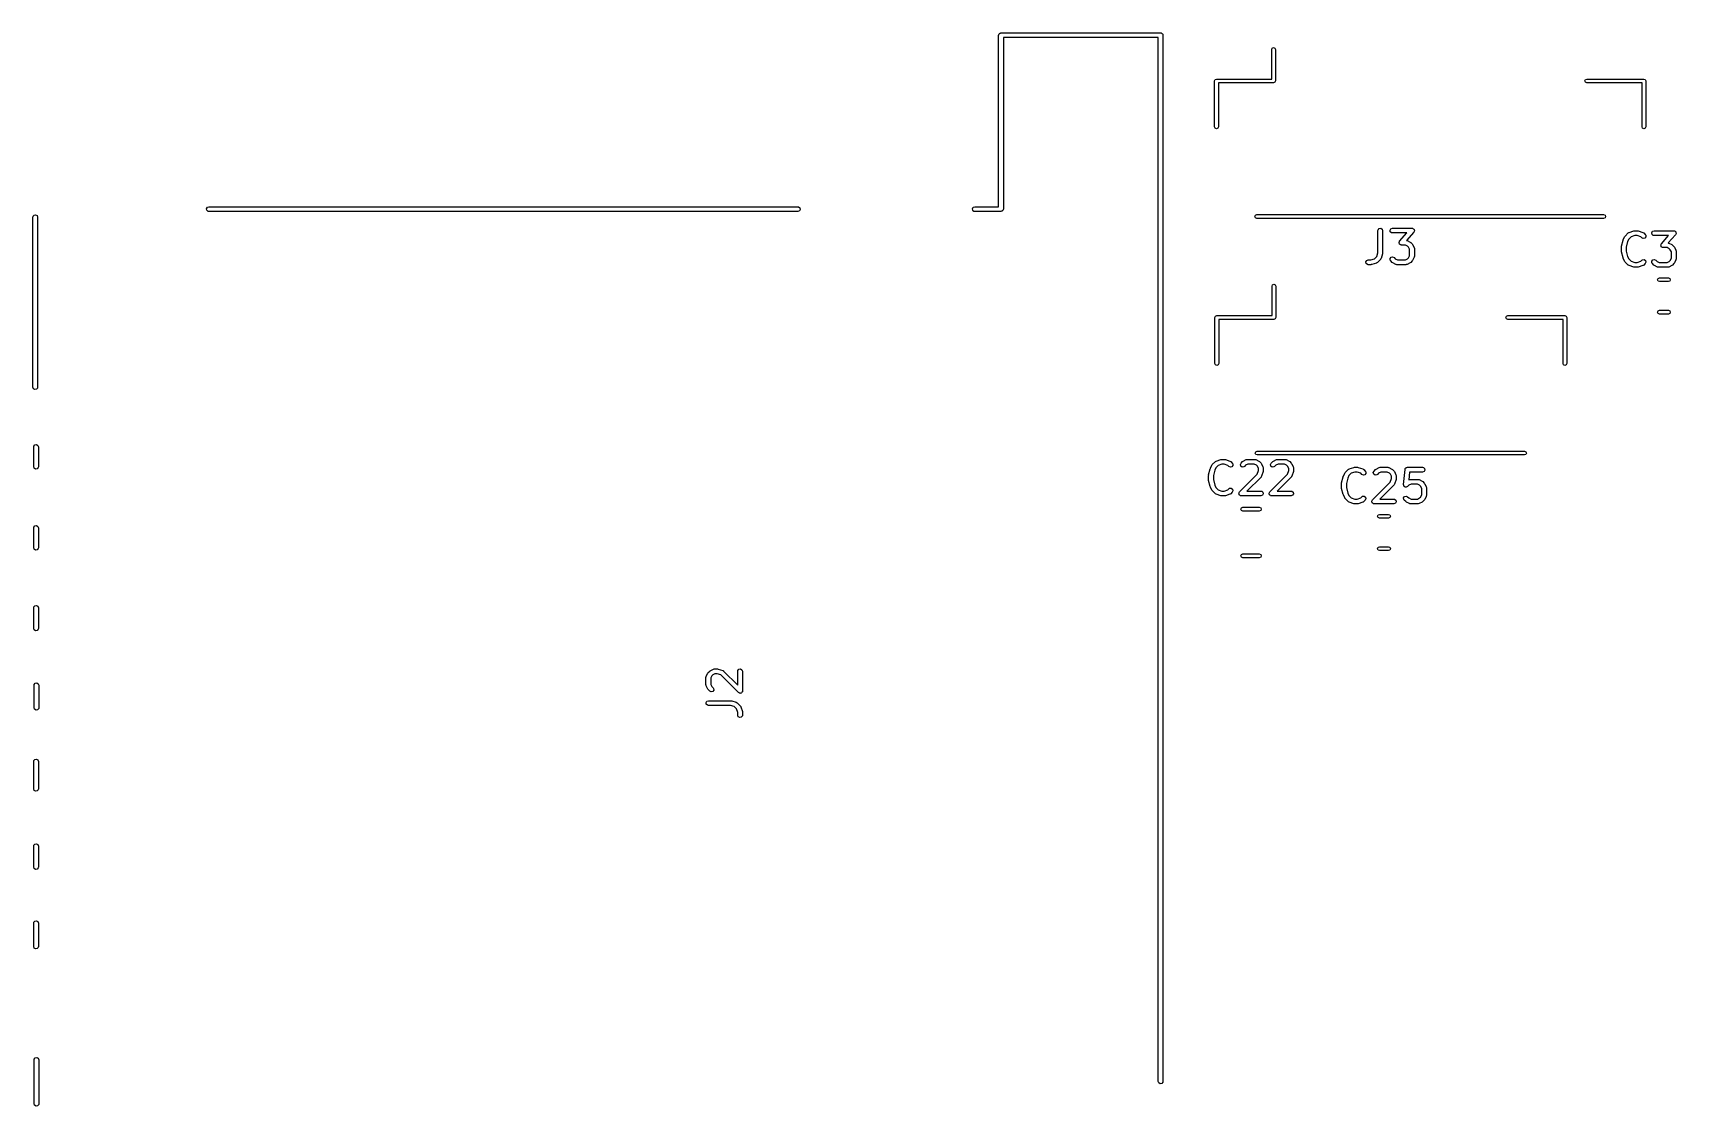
# Model space of a CAD drawing. Extents: x 0.04 to 5.31, y -2.52 to 1.87.
# Drawn here: x 1.189 to 3.227, y -1.511 to -0.18 of the extents above; entities that cross this region are included whole.
import ezdxf

# ---------------------------------------------------------------- set-up
doc = ezdxf.new("R2010")
doc.units = 0
doc.header["$MEASUREMENT"] = 0
doc.layers.add('BLACK', color=7, linetype='CONTINUOUS')

msp = doc.modelspace()

# ---------------------------------------------------------------- linework, layer by layer
at = {"layer": 'BLACK', "linetype": 'CONTINUOUS'}
for p, q in [((2.38688, -0.183453), (2.38695, -0.183069)), ((2.38688, -0.396051), (2.38688, -0.183453)), ((2.38693, -0.18294), (2.38699, -0.182826)), ((2.38695, -0.183069), (2.38693, -0.18294)), ((2.38699, -0.182826), (2.38706, -0.182443)), ((2.38706, -0.182443), (2.38755, -0.181855)), ((2.38755, -0.181855), (2.38794, -0.181191)), ((2.38794, -0.181191), (2.38819, -0.1811)), ((2.38819, -0.1811), (2.38836, -0.180896)), ((2.38836, -0.180896), (2.38911, -0.180762)), ((2.38911, -0.180762), (2.38983, -0.1805)), ((2.38983, -0.1805), (2.58783, -0.1805)), ((2.58783, -0.1805), (2.58822, -0.180568)), ((2.58822, -0.180568), (2.58835, -0.180545)), ((2.58835, -0.180545), (2.58846, -0.18061)), ((2.58846, -0.18061), (2.58884, -0.180678)), ((2.58884, -0.180678), (2.58943, -0.181171)), ((2.58943, -0.181171), (2.5901, -0.181555)), ((2.5901, -0.181555), (2.59019, -0.181805)), ((2.59019, -0.181805), (2.59039, -0.181976)), ((2.59039, -0.181976), (2.59053, -0.182732)), ((2.59053, -0.182732), (2.59079, -0.183453)), ((2.59079, -0.183453), (2.59079, -1.4807)), ((2.58488, -0.186406), (2.39279, -0.186406)), ((2.39279, -0.186406), (2.39279, -0.399004)), ((2.58488, -1.4807), (2.58488, -0.186406)), ((2.72563, -0.201102), (2.72632, -0.199432)), ((2.72563, -0.237717), (2.72563, -0.201102)), ((2.72632, -0.199432), (2.72799, -0.19874)), ((2.72799, -0.19874), (2.72966, -0.199432)), ((2.72966, -0.199432), (2.73035, -0.201102)), ((2.73035, -0.201102), (2.73035, -0.240079)), ((2.65476, -0.240079), (2.65546, -0.238408)), ((2.65476, -0.297165), (2.65476, -0.240079)), ((2.65546, -0.238408), (2.65713, -0.237717)), ((2.65713, -0.237717), (2.72563, -0.237717)), ((2.72799, -0.242441), (2.65949, -0.242441)), ((2.65949, -0.242441), (2.65949, -0.297165)), ((2.72966, -0.241749), (2.72799, -0.242441)), ((2.73035, -0.240079), (2.72966, -0.241749)), ((3.11421, -0.240079), (3.1149, -0.238408)), ((3.1149, -0.241749), (3.11421, -0.240079)), ((3.1149, -0.238408), (3.11657, -0.237717)), ((3.11657, -0.242441), (3.1149, -0.241749)), ((3.11657, -0.237717), (3.18744, -0.237717)), ((3.18508, -0.242441), (3.11657, -0.242441)), ((3.18508, -0.297165), (3.18508, -0.242441)), ((3.18744, -0.237717), (3.18911, -0.238408)), ((3.18911, -0.238408), (3.1898, -0.240079)), ((3.1898, -0.240079), (3.1898, -0.297165)), ((2.65546, -0.298836), (2.65476, -0.297165)), ((2.65713, -0.299528), (2.65546, -0.298836)), ((2.6588, -0.298836), (2.65713, -0.299528)), ((2.65949, -0.297165), (2.6588, -0.298836)), ((3.18577, -0.298836), (3.18508, -0.297165)), ((3.18744, -0.299528), (3.18577, -0.298836)), ((3.18911, -0.298836), (3.18744, -0.299528)), ((3.1898, -0.297165), (3.18911, -0.298836)), ((1.18906, -0.407876), (1.19036, -0.406329)), ((1.19036, -0.406329), (1.19235, -0.405978)), ((1.19235, -0.405978), (1.1941, -0.406988)), ((1.1941, -0.406988), (1.19479, -0.408886)), ((1.40443, -0.398491), (1.40544, -0.396742)), ((1.40478, -0.40048), (1.40443, -0.398491)), ((1.40632, -0.401779), (1.40478, -0.40048)), ((1.40544, -0.396742), (1.40733, -0.396051)), ((1.40733, -0.401957), (1.40632, -0.401779)), ((1.40733, -0.396051), (2.13783, -0.396051)), ((2.13783, -0.401957), (1.40733, -0.401957)), ((2.13783, -0.396051), (2.13884, -0.396229)), ((2.13973, -0.401266), (2.13783, -0.401957)), ((2.13884, -0.396229), (2.14039, -0.397528)), ((2.14074, -0.399517), (2.13973, -0.401266)), ((2.14039, -0.397528), (2.14074, -0.399517)), ((2.35443, -0.398491), (2.35544, -0.396742)), ((2.35478, -0.40048), (2.35443, -0.398491)), ((2.35632, -0.401779), (2.35478, -0.40048)), ((2.35544, -0.396742), (2.35733, -0.396051)), ((2.35733, -0.401957), (2.35632, -0.401779)), ((2.35733, -0.396051), (2.38688, -0.396051)), ((2.38983, -0.401957), (2.35733, -0.401957)), ((2.39056, -0.401694), (2.38983, -0.401957)), ((2.39131, -0.401561), (2.39056, -0.401694)), ((2.39148, -0.401357), (2.39131, -0.401561)), ((2.39173, -0.401266), (2.39148, -0.401357)), ((2.39212, -0.400602), (2.39173, -0.401266)), ((2.39261, -0.400014), (2.39212, -0.400602)), ((2.39268, -0.39963), (2.39261, -0.400014)), ((2.39274, -0.399517), (2.39268, -0.39963)), ((2.39279, -0.399004), (2.39272, -0.399387)), ((2.39272, -0.399387), (2.39274, -0.399517)), ((2.70476, -0.408189), (2.70546, -0.406519)), ((2.70546, -0.406519), (2.70713, -0.405827)), ((2.70713, -0.405827), (3.13744, -0.405827)), ((3.13744, -0.405827), (3.13911, -0.406519)), ((3.13911, -0.406519), (3.1398, -0.408189)), ((1.18888, -0.408886), (1.18906, -0.407876)), ((1.18888, -0.619886), (1.18888, -0.408886)), ((1.19479, -0.408886), (1.19479, -0.619886)), ((2.70546, -0.409859), (2.70476, -0.408189)), ((2.70713, -0.410551), (2.70546, -0.409859)), ((3.13744, -0.410551), (2.70713, -0.410551)), ((2.85739, -0.425606), (2.85757, -0.424596)), ((2.85739, -0.453248), (2.85739, -0.425606)), ((2.85757, -0.424596), (2.85886, -0.423048)), ((2.85886, -0.423048), (2.86085, -0.422698)), ((2.86085, -0.422698), (2.8626, -0.423708)), ((2.8626, -0.423708), (2.86329, -0.425606)), ((2.86329, -0.425606), (2.86329, -0.453727)), ((2.87243, -0.425093), (2.87344, -0.423344)), ((2.87278, -0.427082), (2.87243, -0.425093)), ((2.87433, -0.42838), (2.87278, -0.427082)), ((2.87344, -0.423344), (2.87534, -0.422653)), ((2.87534, -0.422653), (2.89971, -0.422653)), ((2.90193, -0.42755), (2.89298, -0.437786)), ((2.89971, -0.422653), (2.90015, -0.42273)), ((2.90015, -0.42273), (2.90028, -0.422709)), ((2.90028, -0.422709), (2.90039, -0.422772)), ((2.90039, -0.422772), (2.90072, -0.422831)), ((2.90072, -0.422831), (2.90133, -0.423342)), ((2.90133, -0.423342), (2.90201, -0.423755)), ((2.90222, -0.426808), (2.90193, -0.42755)), ((2.90201, -0.423755), (2.90209, -0.423978)), ((2.90209, -0.423978), (2.90227, -0.424129)), ((2.90262, -0.426118), (2.90222, -0.426808)), ((2.90227, -0.424129), (2.90241, -0.424913)), ((2.90241, -0.424913), (2.90266, -0.425667)), ((2.90266, -0.425667), (2.90258, -0.425886)), ((2.90258, -0.425886), (2.90262, -0.426118)), ((3.13911, -0.409859), (3.13744, -0.410551)), ((3.1398, -0.408189), (3.13911, -0.409859)), ((3.16793, -0.428621), (3.16877, -0.428033)), ((3.16877, -0.428033), (3.16895, -0.428017)), ((3.16895, -0.428017), (3.16909, -0.427907)), ((3.16909, -0.427907), (3.17471, -0.426033)), ((3.17471, -0.426033), (3.17559, -0.425903)), ((3.17559, -0.425903), (3.17565, -0.425881)), ((3.17565, -0.425881), (3.1794, -0.425881)), ((3.1794, -0.425881), (3.18027, -0.426034)), ((3.18027, -0.426034), (3.18033, -0.426033)), ((3.18033, -0.426033), (3.18595, -0.427907)), ((3.18595, -0.427907), (3.18686, -0.428396)), ((3.19711, -0.428321), (3.19812, -0.426572)), ((3.19812, -0.426572), (3.20002, -0.425881)), ((3.20002, -0.425881), (3.22439, -0.425881)), ((3.22439, -0.425881), (3.22483, -0.425958)), ((3.22483, -0.425958), (3.22496, -0.425937)), ((3.22496, -0.425937), (3.22507, -0.426001)), ((3.22507, -0.426001), (3.2254, -0.426059)), ((3.2254, -0.426059), (3.22601, -0.426571)), ((3.22601, -0.426571), (3.22669, -0.426983)), ((3.22669, -0.426983), (3.22677, -0.427206)), ((3.22677, -0.427206), (3.22695, -0.427357)), ((3.22695, -0.427357), (3.22709, -0.428141)), ((2.87534, -0.428558), (2.87433, -0.42838)), ((2.8932, -0.428558), (2.87534, -0.428558)), ((2.88364, -0.440543), (2.88372, -0.440323)), ((2.88389, -0.441296), (2.88364, -0.440543)), ((2.88368, -0.440091), (2.88408, -0.439401)), ((2.88372, -0.440323), (2.88368, -0.440091)), ((2.88403, -0.44208), (2.88389, -0.441296)), ((2.88421, -0.442231), (2.88403, -0.44208)), ((2.88408, -0.439401), (2.88437, -0.438659)), ((2.88429, -0.442454), (2.88421, -0.442231)), ((2.88497, -0.442867), (2.88429, -0.442454)), ((2.88437, -0.438659), (2.8932, -0.428558)), ((2.88558, -0.443378), (2.88497, -0.442867)), ((2.88591, -0.443437), (2.88558, -0.443378)), ((2.88602, -0.4435), (2.88591, -0.443437)), ((2.88615, -0.443479), (2.88602, -0.4435)), ((2.88659, -0.443556), (2.88615, -0.443479)), ((2.89152, -0.443556), (2.88659, -0.443556)), ((2.89421, -0.444905), (2.89152, -0.443556)), ((2.89298, -0.437786), (2.89322, -0.437829)), ((2.89322, -0.437829), (2.89336, -0.437942)), ((2.89336, -0.437942), (2.89353, -0.437963)), ((2.89353, -0.437963), (2.89728, -0.439837)), ((2.89541, -0.446102), (2.89421, -0.444905)), ((2.89676, -0.4488), (2.89541, -0.446102)), ((2.89728, -0.439837), (2.89799, -0.440363)), ((2.89799, -0.440363), (2.89805, -0.440391)), ((2.89805, -0.440391), (2.89992, -0.442265)), ((2.89992, -0.442265), (2.90043, -0.442988)), ((2.90043, -0.442988), (2.90048, -0.443033)), ((2.90048, -0.443033), (2.90235, -0.446782)), ((2.90235, -0.446782), (2.90264, -0.447765)), ((2.90264, -0.447765), (2.9026, -0.447937)), ((2.9026, -0.447937), (2.90266, -0.448103)), ((2.90266, -0.448103), (2.90266, -0.457477)), ((3.15957, -0.445707), (3.15967, -0.445126)), ((3.15957, -0.451331), (3.15957, -0.445707)), ((3.15966, -0.444991), (3.16153, -0.437492)), ((3.15967, -0.445126), (3.15966, -0.444991)), ((3.16153, -0.437492), (3.16174, -0.437026)), ((3.16174, -0.437026), (3.16176, -0.436887)), ((3.16176, -0.436887), (3.16363, -0.433138)), ((3.16363, -0.433138), (3.16416, -0.432429)), ((3.16416, -0.432429), (3.16419, -0.43237)), ((3.16419, -0.43237), (3.16793, -0.428621)), ((3.16718, -0.439238), (3.16548, -0.44607)), ((3.16548, -0.44607), (3.16548, -0.450968)), ((3.1687, -0.436207), (3.16718, -0.439238)), ((3.17162, -0.433289), (3.1687, -0.436207)), ((3.17613, -0.431787), (3.17162, -0.433289)), ((3.17892, -0.431787), (3.17613, -0.431787)), ((3.18343, -0.433289), (3.17892, -0.431787)), ((3.18481, -0.434671), (3.18343, -0.433289)), ((3.18664, -0.435525), (3.18481, -0.434671)), ((3.18859, -0.435002), (3.18664, -0.435525)), ((3.18686, -0.428396), (3.18695, -0.428546)), ((3.18695, -0.428546), (3.18711, -0.428621)), ((3.18711, -0.428621), (3.18898, -0.430496)), ((3.18975, -0.433348), (3.18859, -0.435002)), ((3.18898, -0.430496), (3.18957, -0.431336)), ((3.18957, -0.431336), (3.18975, -0.433348)), ((3.19746, -0.43031), (3.19711, -0.428321)), ((3.19901, -0.431609), (3.19746, -0.43031)), ((3.20002, -0.431787), (3.19901, -0.431609)), ((3.21788, -0.431787), (3.20002, -0.431787)), ((3.20832, -0.443771), (3.2084, -0.443551)), ((3.20857, -0.444524), (3.20832, -0.443771)), ((3.20836, -0.443319), (3.20876, -0.44263)), ((3.2084, -0.443551), (3.20836, -0.443319)), ((3.20871, -0.445308), (3.20857, -0.444524)), ((3.20889, -0.44546), (3.20871, -0.445308)), ((3.20876, -0.44263), (3.20905, -0.441888)), ((3.20897, -0.445683), (3.20889, -0.44546)), ((3.20965, -0.446095), (3.20897, -0.445683)), ((3.20905, -0.441888), (3.21788, -0.431787)), ((3.21026, -0.446607), (3.20965, -0.446095)), ((3.21059, -0.446665), (3.21026, -0.446607)), ((3.21069, -0.446729), (3.21059, -0.446665)), ((3.21083, -0.446708), (3.21069, -0.446729)), ((3.21127, -0.446785), (3.21083, -0.446708)), ((3.21619, -0.446785), (3.21127, -0.446785)), ((3.21889, -0.448134), (3.21619, -0.446785)), ((3.22661, -0.430778), (3.21766, -0.441014)), ((3.21766, -0.441014), (3.2179, -0.441057)), ((3.2179, -0.441057), (3.21804, -0.441171)), ((3.21804, -0.441171), (3.21821, -0.441191)), ((3.21821, -0.441191), (3.22196, -0.443066)), ((3.22009, -0.449331), (3.21889, -0.448134)), ((3.22196, -0.443066), (3.22267, -0.443592)), ((3.22267, -0.443592), (3.22273, -0.443619)), ((3.22273, -0.443619), (3.2246, -0.445494)), ((3.2246, -0.445494), (3.22511, -0.446217)), ((3.22511, -0.446217), (3.22516, -0.446261)), ((3.22516, -0.446261), (3.22703, -0.450011)), ((3.2269, -0.430036), (3.22661, -0.430778)), ((3.2273, -0.429347), (3.2269, -0.430036)), ((3.22709, -0.428141), (3.22734, -0.428895)), ((3.22734, -0.428895), (3.22726, -0.429115)), ((3.22726, -0.429115), (3.2273, -0.429347)), ((2.84244, -0.464463), (2.84345, -0.462714)), ((2.84279, -0.466452), (2.84244, -0.464463)), ((2.84433, -0.46775), (2.84279, -0.466452)), ((2.84345, -0.462714), (2.84534, -0.462023)), ((2.84534, -0.467928), (2.84433, -0.46775)), ((2.84534, -0.462023), (2.84861, -0.462023)), ((2.84909, -0.467928), (2.84534, -0.467928)), ((2.84861, -0.462023), (2.85312, -0.46052)), ((2.84915, -0.467906), (2.84909, -0.467928)), ((2.85003, -0.467777), (2.84915, -0.467906)), ((2.85565, -0.465902), (2.85003, -0.467777)), ((2.85312, -0.46052), (2.85589, -0.457756)), ((2.85579, -0.465792), (2.85565, -0.465902)), ((2.85596, -0.465777), (2.85579, -0.465792)), ((2.85589, -0.457756), (2.85739, -0.453248)), ((2.8568, -0.465189), (2.85596, -0.465777)), ((2.86055, -0.461439), (2.8568, -0.465189)), ((2.86063, -0.461279), (2.86055, -0.461439)), ((2.86078, -0.461187), (2.86063, -0.461279)), ((2.86127, -0.460285), (2.86078, -0.461187)), ((2.86314, -0.454661), (2.86127, -0.460285)), ((2.86329, -0.453727), (2.86314, -0.454596)), ((2.86314, -0.454596), (2.86314, -0.454661)), ((2.87249, -0.460462), (2.87365, -0.458807)), ((2.87266, -0.462474), (2.87249, -0.460462)), ((2.87325, -0.463314), (2.87266, -0.462474)), ((2.87513, -0.465189), (2.87325, -0.463314)), ((2.87365, -0.458807), (2.8756, -0.458285)), ((2.87518, -0.465216), (2.87513, -0.465189)), ((2.87589, -0.465742), (2.87518, -0.465216)), ((2.8756, -0.458285), (2.87743, -0.459138)), ((2.87964, -0.467617), (2.87589, -0.465742)), ((2.87743, -0.459138), (2.87896, -0.460674)), ((2.87896, -0.460674), (2.88166, -0.462023)), ((2.87982, -0.467637), (2.87964, -0.467617)), ((2.87995, -0.46775), (2.87982, -0.467637)), ((2.88096, -0.467928), (2.87995, -0.46775)), ((2.89221, -0.467928), (2.88096, -0.467928)), ((2.88166, -0.462023), (2.89152, -0.462023)), ((2.89152, -0.462023), (2.89421, -0.460674)), ((2.89238, -0.467868), (2.89221, -0.467928)), ((2.89255, -0.467909), (2.89238, -0.467868)), ((2.89353, -0.467617), (2.89255, -0.467909)), ((2.89728, -0.465742), (2.89353, -0.467617)), ((2.89421, -0.460674), (2.89541, -0.459477)), ((2.89541, -0.459477), (2.89676, -0.456779)), ((2.89676, -0.456779), (2.89676, -0.4488)), ((2.89733, -0.465695), (2.89728, -0.465742)), ((2.89805, -0.465189), (2.89733, -0.465695)), ((2.89992, -0.463314), (2.89805, -0.465189)), ((2.89995, -0.463256), (2.89992, -0.463314)), ((2.90048, -0.462547), (2.89995, -0.463256)), ((2.90235, -0.458797), (2.90048, -0.462547)), ((2.90237, -0.458622), (2.90235, -0.458797)), ((2.90249, -0.458486), (2.90237, -0.458622)), ((2.90266, -0.457477), (2.90249, -0.458486)), ((3.15962, -0.451459), (3.15957, -0.451331)), ((3.15966, -0.452047), (3.15962, -0.451459)), ((3.16153, -0.459546), (3.15966, -0.452047)), ((3.16161, -0.459662), (3.16153, -0.459546)), ((3.16176, -0.460151), (3.16161, -0.459662)), ((3.16363, -0.4639), (3.16176, -0.460151)), ((3.16368, -0.463944), (3.16363, -0.4639)), ((3.16419, -0.464668), (3.16368, -0.463944)), ((3.16793, -0.468417), (3.16419, -0.464668)), ((3.16548, -0.450968), (3.16718, -0.4578)), ((3.16718, -0.4578), (3.1687, -0.460831)), ((3.16809, -0.468492), (3.16793, -0.468417)), ((3.16819, -0.468642), (3.16809, -0.468492)), ((3.16909, -0.46913), (3.16819, -0.468642)), ((3.1687, -0.460831), (3.17162, -0.463748)), ((3.17162, -0.463748), (3.17613, -0.465251)), ((3.17613, -0.465251), (3.17892, -0.465251)), ((3.17892, -0.465251), (3.18343, -0.463748)), ((3.18343, -0.463748), (3.18481, -0.462366)), ((3.18481, -0.462366), (3.18565, -0.461778)), ((3.18565, -0.461778), (3.18766, -0.461602)), ((3.18711, -0.468417), (3.18627, -0.469005)), ((3.18898, -0.466542), (3.18711, -0.468417)), ((3.18766, -0.461602), (3.18931, -0.462761)), ((3.18984, -0.464712), (3.18898, -0.466542)), ((3.18931, -0.462761), (3.18984, -0.464712)), ((3.19717, -0.46369), (3.19833, -0.462036)), ((3.19734, -0.465702), (3.19717, -0.46369)), ((3.19793, -0.466542), (3.19734, -0.465702)), ((3.19981, -0.468417), (3.19793, -0.466542)), ((3.19833, -0.462036), (3.20028, -0.461513)), ((3.19986, -0.468444), (3.19981, -0.468417)), ((3.20057, -0.46897), (3.19986, -0.468444)), ((3.20028, -0.461513), (3.20211, -0.462366)), ((3.20211, -0.462366), (3.20364, -0.463902)), ((3.20364, -0.463902), (3.20634, -0.465251)), ((3.20634, -0.465251), (3.21619, -0.465251)), ((3.21619, -0.465251), (3.21889, -0.463902)), ((3.21889, -0.463902), (3.22009, -0.462705)), ((3.22144, -0.452028), (3.22009, -0.449331)), ((3.22009, -0.462705), (3.22144, -0.460008)), ((3.22144, -0.460008), (3.22144, -0.452028)), ((3.22273, -0.468417), (3.22201, -0.468923)), ((3.2246, -0.466542), (3.22273, -0.468417)), ((3.22463, -0.466484), (3.2246, -0.466542)), ((3.22516, -0.465775), (3.22463, -0.466484)), ((3.22703, -0.462025), (3.22516, -0.465775)), ((3.22703, -0.450011), (3.22732, -0.450993)), ((3.22705, -0.46185), (3.22703, -0.462025)), ((3.22717, -0.461715), (3.22705, -0.46185)), ((3.22734, -0.460705), (3.22717, -0.461715)), ((3.22732, -0.450993), (3.22728, -0.451165)), ((3.22728, -0.451165), (3.22734, -0.451331)), ((3.22734, -0.451331), (3.22734, -0.460705)), ((3.17471, -0.471005), (3.16909, -0.46913)), ((3.17478, -0.471003), (3.17471, -0.471005)), ((3.17565, -0.471157), (3.17478, -0.471003)), ((3.1794, -0.471157), (3.17565, -0.471157)), ((3.17946, -0.471135), (3.1794, -0.471157)), ((3.18033, -0.471005), (3.17946, -0.471135)), ((3.18595, -0.46913), (3.18033, -0.471005)), ((3.18609, -0.469021), (3.18595, -0.46913)), ((3.18627, -0.469005), (3.18609, -0.469021)), ((3.20432, -0.470845), (3.20057, -0.46897)), ((3.20431, -0.486614), (3.205, -0.484944)), ((3.205, -0.488284), (3.20431, -0.486614)), ((3.2045, -0.470865), (3.20432, -0.470845)), ((3.20463, -0.470979), (3.2045, -0.470865)), ((3.20564, -0.471157), (3.20463, -0.470979)), ((3.205, -0.484944), (3.20667, -0.484252)), ((3.20667, -0.488976), (3.205, -0.488284)), ((3.21689, -0.471157), (3.20564, -0.471157)), ((3.20667, -0.484252), (3.21774, -0.484252)), ((3.21774, -0.488976), (3.20667, -0.488976)), ((3.21706, -0.471096), (3.21689, -0.471157)), ((3.21723, -0.471137), (3.21706, -0.471096)), ((3.21821, -0.470845), (3.21723, -0.471137)), ((3.21774, -0.484252), (3.21941, -0.484944)), ((3.21941, -0.488284), (3.21774, -0.488976)), ((3.22196, -0.46897), (3.21821, -0.470845)), ((3.21941, -0.484944), (3.2201, -0.486614)), ((3.2201, -0.486614), (3.21941, -0.488284)), ((3.22201, -0.468923), (3.22196, -0.46897)), ((2.72602, -0.494409), (2.72672, -0.492739)), ((2.72602, -0.531024), (2.72602, -0.494409)), ((2.72672, -0.492739), (2.72839, -0.492047)), ((2.72839, -0.492047), (2.73006, -0.492739)), ((2.73006, -0.492739), (2.73075, -0.494409)), ((2.73075, -0.494409), (2.73075, -0.533386)), ((3.20431, -0.526772), (3.205, -0.525101)), ((3.205, -0.528442), (3.20431, -0.526772)), ((3.205, -0.525101), (3.20667, -0.524409)), ((3.20667, -0.529134), (3.205, -0.528442)), ((3.20667, -0.524409), (3.21774, -0.524409)), ((3.21774, -0.529134), (3.20667, -0.529134)), ((3.21774, -0.524409), (3.21941, -0.525101)), ((3.21941, -0.528442), (3.21774, -0.529134)), ((3.21941, -0.525101), (3.2201, -0.526772)), ((3.2201, -0.526772), (3.21941, -0.528442)), ((2.65516, -0.533386), (2.65585, -0.531716)), ((2.65516, -0.590472), (2.65516, -0.533386)), ((2.65585, -0.531716), (2.65752, -0.531024)), ((2.65752, -0.531024), (2.72602, -0.531024)), ((2.72839, -0.535748), (2.65988, -0.535748)), ((2.65988, -0.535748), (2.65988, -0.590472)), ((2.73006, -0.535056), (2.72839, -0.535748)), ((2.73075, -0.533386), (2.73006, -0.535056)), ((3.01618, -0.533386), (3.01687, -0.531716)), ((3.01687, -0.535056), (3.01618, -0.533386)), ((3.01687, -0.531716), (3.01854, -0.531024)), ((3.01854, -0.535748), (3.01687, -0.535056)), ((3.01854, -0.531024), (3.08941, -0.531024)), ((3.08705, -0.535748), (3.01854, -0.535748)), ((3.08705, -0.590472), (3.08705, -0.535748)), ((3.08941, -0.531024), (3.09108, -0.531716)), ((3.09108, -0.531716), (3.09177, -0.533386)), ((3.09177, -0.533386), (3.09177, -0.590472)), ((2.65585, -0.592143), (2.65516, -0.590472)), ((2.65988, -0.590472), (2.65919, -0.592143)), ((3.08774, -0.592143), (3.08705, -0.590472)), ((3.09177, -0.590472), (3.09108, -0.592143)), ((2.65752, -0.592835), (2.65585, -0.592143)), ((2.65919, -0.592143), (2.65752, -0.592835)), ((3.08941, -0.592835), (3.08774, -0.592143)), ((3.09108, -0.592143), (3.08941, -0.592835)), ((1.18957, -0.621784), (1.18888, -0.619886)), ((1.19132, -0.622794), (1.18957, -0.621784)), ((1.19331, -0.622443), (1.19132, -0.622794)), ((1.19461, -0.620896), (1.19331, -0.622443)), ((1.19479, -0.619886), (1.19461, -0.620896)), ((1.18988, -0.693886), (1.19006, -0.692876)), ((1.19006, -0.692876), (1.19136, -0.691329)), ((1.19136, -0.691329), (1.19335, -0.690978)), ((1.19335, -0.690978), (1.1951, -0.691988)), ((1.1951, -0.691988), (1.19579, -0.693886)), ((1.18988, -0.718386), (1.18988, -0.693886)), ((1.19579, -0.693886), (1.19579, -0.718386)), ((2.65198, -0.715835), (2.65573, -0.712085)), ((2.65573, -0.712085), (2.65657, -0.711497)), ((2.65657, -0.711497), (2.65675, -0.711482)), ((2.65675, -0.711482), (2.65688, -0.711372)), ((2.65688, -0.711372), (2.66251, -0.709497)), ((2.66251, -0.709497), (2.66338, -0.709368)), ((2.66338, -0.709368), (2.66344, -0.709346)), ((2.66344, -0.709346), (2.66719, -0.709346)), ((2.66719, -0.709346), (2.66806, -0.709499)), ((2.66806, -0.709499), (2.66813, -0.709497)), ((2.66813, -0.709497), (2.67375, -0.711372)), ((2.67375, -0.711372), (2.67465, -0.71186)), ((2.67465, -0.71186), (2.67474, -0.712011)), ((2.67474, -0.712011), (2.6749, -0.712085)), ((2.6749, -0.712085), (2.67678, -0.71396)), ((2.6876, -0.71396), (2.68948, -0.712085)), ((2.68948, -0.712085), (2.6902, -0.711579)), ((2.6902, -0.711579), (2.69024, -0.711532)), ((2.69024, -0.711532), (2.69399, -0.709657)), ((2.69399, -0.709657), (2.69498, -0.709365)), ((2.69498, -0.709365), (2.69515, -0.709406)), ((2.69515, -0.709406), (2.69531, -0.709346)), ((2.69531, -0.709346), (2.70469, -0.709346)), ((2.70469, -0.709346), (2.7057, -0.709524)), ((2.70516, -0.701496), (2.70585, -0.699826)), ((2.70585, -0.703166), (2.70516, -0.701496)), ((2.7057, -0.709524), (2.70583, -0.709637)), ((2.70583, -0.709637), (2.70601, -0.709657)), ((2.70585, -0.699826), (2.70752, -0.699134)), ((2.70752, -0.703858), (2.70585, -0.703166)), ((2.70601, -0.709657), (2.70976, -0.711532)), ((2.70752, -0.699134), (3.03941, -0.699134)), ((3.03941, -0.703858), (2.70752, -0.703858)), ((2.70976, -0.711532), (2.71047, -0.712058)), ((2.71047, -0.712058), (2.71052, -0.712085)), ((2.71052, -0.712085), (2.7124, -0.71396)), ((2.7251, -0.71396), (2.72697, -0.712085)), ((2.72697, -0.712085), (2.72769, -0.711579)), ((2.72769, -0.711579), (2.72774, -0.711532)), ((2.72774, -0.711532), (2.73149, -0.709657)), ((2.73149, -0.709657), (2.73247, -0.709365)), ((2.73247, -0.709365), (2.73264, -0.709406)), ((2.73264, -0.709406), (2.73281, -0.709346)), ((2.73281, -0.709346), (2.74218, -0.709346)), ((2.74218, -0.709346), (2.74319, -0.709524)), ((2.74319, -0.709524), (2.74333, -0.709637)), ((2.74333, -0.709637), (2.7435, -0.709657)), ((2.7435, -0.709657), (2.74725, -0.711532)), ((2.74725, -0.711532), (2.74796, -0.712058)), ((2.74796, -0.712058), (2.74802, -0.712085)), ((2.74802, -0.712085), (2.74989, -0.71396)), ((3.03941, -0.699134), (3.04108, -0.699826)), ((3.04108, -0.703166), (3.03941, -0.703858)), ((3.04108, -0.699826), (3.04177, -0.701496)), ((3.04177, -0.701496), (3.04108, -0.703166)), ((1.19057, -0.720284), (1.18988, -0.718386)), ((1.19232, -0.721294), (1.19057, -0.720284)), ((1.19431, -0.720943), (1.19232, -0.721294)), ((1.19561, -0.719396), (1.19431, -0.720943)), ((1.19579, -0.718386), (1.19561, -0.719396)), ((2.64737, -0.729171), (2.64747, -0.728591)), ((2.64737, -0.734796), (2.64737, -0.729171)), ((2.64745, -0.728455), (2.64933, -0.720956)), ((2.64747, -0.728591), (2.64745, -0.728455)), ((2.64933, -0.720956), (2.64954, -0.720491)), ((2.64954, -0.720491), (2.64955, -0.720352)), ((2.64955, -0.720352), (2.65143, -0.716602)), ((2.65143, -0.716602), (2.65195, -0.715893)), ((2.65195, -0.715893), (2.65198, -0.715835)), ((2.65498, -0.722703), (2.65327, -0.729535)), ((2.65327, -0.729535), (2.65327, -0.734432)), ((2.65649, -0.719672), (2.65498, -0.722703)), ((2.65941, -0.716754), (2.65649, -0.719672)), ((2.66392, -0.715251), (2.65941, -0.716754)), ((2.66671, -0.715251), (2.66392, -0.715251)), ((2.67122, -0.716754), (2.66671, -0.715251)), ((2.6726, -0.718136), (2.67122, -0.716754)), ((2.67443, -0.718989), (2.6726, -0.718136)), ((2.67638, -0.718467), (2.67443, -0.718989)), ((2.67754, -0.716812), (2.67638, -0.718467)), ((2.67678, -0.71396), (2.67737, -0.7148)), ((2.67737, -0.7148), (2.67754, -0.716812)), ((2.68573, -0.749581), (2.70773, -0.727576)), ((2.68675, -0.715791), (2.6876, -0.71396)), ((2.68727, -0.717742), (2.68675, -0.715791)), ((2.68892, -0.7189), (2.68727, -0.717742)), ((2.69094, -0.718724), (2.68892, -0.7189)), ((2.69178, -0.718136), (2.69094, -0.718724)), ((2.69331, -0.7166), (2.69178, -0.718136)), ((2.69601, -0.715251), (2.69331, -0.7166)), ((2.7124, -0.731259), (2.69494, -0.748716)), ((2.70399, -0.715251), (2.69601, -0.715251)), ((2.70669, -0.7166), (2.70399, -0.715251)), ((2.70788, -0.717797), (2.70669, -0.7166)), ((2.70773, -0.727576), (2.70923, -0.723068)), ((2.70923, -0.720495), (2.70788, -0.717797)), ((2.70923, -0.723068), (2.70923, -0.720495)), ((2.7124, -0.71396), (2.71291, -0.714683)), ((2.71247, -0.731099), (2.7124, -0.731259)), ((2.71262, -0.731007), (2.71247, -0.731099)), ((2.71311, -0.730105), (2.71262, -0.731007)), ((2.71291, -0.714683), (2.71295, -0.714727)), ((2.71295, -0.714727), (2.71483, -0.718477)), ((2.71499, -0.724481), (2.71311, -0.730105)), ((2.71483, -0.718477), (2.71512, -0.71946)), ((2.71514, -0.723547), (2.71499, -0.724416)), ((2.71499, -0.724416), (2.71499, -0.724481)), ((2.71512, -0.71946), (2.71508, -0.719632)), ((2.71508, -0.719632), (2.71514, -0.719798)), ((2.71514, -0.719798), (2.71514, -0.723547)), ((2.72322, -0.749581), (2.74523, -0.727576)), ((2.72424, -0.715791), (2.7251, -0.71396)), ((2.72477, -0.717742), (2.72424, -0.715791)), ((2.72642, -0.7189), (2.72477, -0.717742)), ((2.72843, -0.718724), (2.72642, -0.7189)), ((2.72927, -0.718136), (2.72843, -0.718724)), ((2.73081, -0.7166), (2.72927, -0.718136)), ((2.73351, -0.715251), (2.73081, -0.7166)), ((2.74989, -0.731259), (2.73244, -0.748716)), ((2.74149, -0.715251), (2.73351, -0.715251)), ((2.74418, -0.7166), (2.74149, -0.715251)), ((2.74538, -0.717797), (2.74418, -0.7166)), ((2.74523, -0.727576), (2.74673, -0.723068)), ((2.74673, -0.720495), (2.74538, -0.717797)), ((2.74673, -0.723068), (2.74673, -0.720495)), ((2.74989, -0.71396), (2.7504, -0.714683)), ((2.74997, -0.731099), (2.74989, -0.731259)), ((2.75012, -0.731007), (2.74997, -0.731099)), ((2.75061, -0.730105), (2.75012, -0.731007)), ((2.7504, -0.714683), (2.75045, -0.714727)), ((2.75045, -0.714727), (2.75232, -0.718477)), ((2.75248, -0.724481), (2.75061, -0.730105)), ((2.75232, -0.718477), (2.75261, -0.71946)), ((2.75263, -0.723547), (2.75248, -0.724416)), ((2.75248, -0.724416), (2.75248, -0.724481)), ((2.75261, -0.71946), (2.75257, -0.719632)), ((2.75257, -0.719632), (2.75263, -0.719798)), ((2.75263, -0.719798), (2.75263, -0.723547)), ((2.81241, -0.738298), (2.81429, -0.730799)), ((2.81429, -0.730799), (2.8145, -0.730333)), ((2.8145, -0.730333), (2.81451, -0.730194)), ((2.81451, -0.730194), (2.81639, -0.726445)), ((2.81639, -0.726445), (2.81691, -0.725736)), ((2.81691, -0.725736), (2.81694, -0.725677)), ((2.81694, -0.725677), (2.82069, -0.721928)), ((2.81994, -0.732545), (2.81823, -0.739377)), ((2.82146, -0.729514), (2.81994, -0.732545)), ((2.82069, -0.721928), (2.82153, -0.72134)), ((2.82437, -0.726597), (2.82146, -0.729514)), ((2.82153, -0.72134), (2.82171, -0.721324)), ((2.82171, -0.721324), (2.82184, -0.721215)), ((2.82184, -0.721215), (2.82747, -0.71934)), ((2.82888, -0.725094), (2.82437, -0.726597)), ((2.82747, -0.71934), (2.82834, -0.71921)), ((2.82834, -0.71921), (2.8284, -0.719188)), ((2.8284, -0.719188), (2.83215, -0.719188)), ((2.83167, -0.725094), (2.82888, -0.725094)), ((2.83618, -0.726597), (2.83167, -0.725094)), ((2.83215, -0.719188), (2.83302, -0.719341)), ((2.83302, -0.719341), (2.83309, -0.71934)), ((2.83309, -0.71934), (2.83871, -0.721215)), ((2.83756, -0.727978), (2.83618, -0.726597)), ((2.83939, -0.728832), (2.83756, -0.727978)), ((2.83871, -0.721215), (2.83961, -0.721703)), ((2.84134, -0.728309), (2.83939, -0.728832)), ((2.83961, -0.721703), (2.8397, -0.721853)), ((2.8397, -0.721853), (2.83986, -0.721928)), ((2.83986, -0.721928), (2.84174, -0.723803)), ((2.8425, -0.726655), (2.84134, -0.728309)), ((2.84174, -0.723803), (2.84233, -0.724643)), ((2.84233, -0.724643), (2.8425, -0.726655)), ((2.85171, -0.725633), (2.85256, -0.723803)), ((2.85223, -0.727584), (2.85171, -0.725633)), ((2.85389, -0.728743), (2.85223, -0.727584)), ((2.85256, -0.723803), (2.85444, -0.721928)), ((2.8559, -0.728567), (2.85389, -0.728743)), ((2.85444, -0.721928), (2.85516, -0.721422)), ((2.85516, -0.721422), (2.8552, -0.721375)), ((2.8552, -0.721375), (2.85895, -0.7195)), ((2.85674, -0.727978), (2.8559, -0.728567)), ((2.85827, -0.726443), (2.85674, -0.727978)), ((2.86097, -0.725094), (2.85827, -0.726443)), ((2.85895, -0.7195), (2.85994, -0.719208)), ((2.85994, -0.719208), (2.86011, -0.719249)), ((2.86011, -0.719249), (2.86027, -0.719188)), ((2.86027, -0.719188), (2.86965, -0.719188)), ((2.86895, -0.725094), (2.86097, -0.725094)), ((2.87165, -0.726442), (2.86895, -0.725094)), ((2.86965, -0.719188), (2.87066, -0.719366)), ((2.87066, -0.719366), (2.87079, -0.71948)), ((2.87079, -0.71948), (2.87097, -0.7195)), ((2.87097, -0.7195), (2.87472, -0.721375)), ((2.87285, -0.72764), (2.87165, -0.726442)), ((2.87269, -0.737419), (2.87419, -0.73291)), ((2.87419, -0.730337), (2.87285, -0.72764)), ((2.87419, -0.73291), (2.87419, -0.730337)), ((2.87472, -0.721375), (2.87543, -0.721901)), ((2.87543, -0.721901), (2.87548, -0.721928)), ((2.87548, -0.721928), (2.87736, -0.723803)), ((2.87736, -0.723803), (2.87787, -0.724526)), ((2.87787, -0.724526), (2.87791, -0.72457)), ((2.87791, -0.72457), (2.87979, -0.72832)), ((2.87979, -0.72832), (2.88008, -0.729302)), ((2.8801, -0.73339), (2.87995, -0.734259)), ((2.88008, -0.729302), (2.88004, -0.729474)), ((2.88004, -0.729474), (2.8801, -0.72964)), ((2.8801, -0.72964), (2.8801, -0.73339)), ((2.88921, -0.740595), (2.89108, -0.721847)), ((2.89108, -0.721847), (2.89112, -0.721697)), ((2.89111, -0.721628), (2.89117, -0.721522)), ((2.89112, -0.721697), (2.89111, -0.721628)), ((2.89117, -0.721522), (2.89136, -0.72086)), ((2.89136, -0.72086), (2.89181, -0.720422)), ((2.89181, -0.720422), (2.89212, -0.719879)), ((2.89212, -0.719879), (2.89251, -0.719738)), ((2.89251, -0.719738), (2.8928, -0.71945)), ((2.8928, -0.71945), (2.89343, -0.719403)), ((2.89343, -0.719403), (2.89402, -0.719188)), ((2.89402, -0.719188), (2.91277, -0.719188)), ((2.89669, -0.725094), (2.89571, -0.734865)), ((2.91277, -0.725094), (2.89669, -0.725094)), ((2.91277, -0.719188), (2.91378, -0.719366)), ((2.91467, -0.724403), (2.91277, -0.725094)), ((2.91378, -0.719366), (2.91532, -0.720665)), ((2.91568, -0.722654), (2.91467, -0.724403)), ((2.91532, -0.720665), (2.91568, -0.722654)), ((2.64741, -0.734924), (2.64737, -0.734796)), ((2.64745, -0.735512), (2.64741, -0.734924)), ((2.64933, -0.743011), (2.64745, -0.735512)), ((2.64941, -0.743127), (2.64933, -0.743011)), ((2.64955, -0.743615), (2.64941, -0.743127)), ((2.65143, -0.747365), (2.64955, -0.743615)), ((2.65147, -0.747409), (2.65143, -0.747365)), ((2.65198, -0.748132), (2.65147, -0.747409)), ((2.65573, -0.751882), (2.65198, -0.748132)), ((2.65327, -0.734432), (2.65498, -0.741264)), ((2.65498, -0.741264), (2.65649, -0.744295)), ((2.65589, -0.751956), (2.65573, -0.751882)), ((2.65598, -0.752107), (2.65589, -0.751956)), ((2.65688, -0.752595), (2.65598, -0.752107)), ((2.65649, -0.744295), (2.65941, -0.747213)), ((2.66251, -0.75447), (2.65688, -0.752595)), ((2.65941, -0.747213), (2.66392, -0.748716)), ((2.66392, -0.748716), (2.66671, -0.748716)), ((2.66671, -0.748716), (2.67122, -0.747213)), ((2.67375, -0.752595), (2.66813, -0.75447)), ((2.67122, -0.747213), (2.6726, -0.745831)), ((2.6726, -0.745831), (2.67344, -0.745243)), ((2.67344, -0.745243), (2.67545, -0.745067)), ((2.67389, -0.752485), (2.67375, -0.752595)), ((2.67406, -0.75247), (2.67389, -0.752485)), ((2.6749, -0.751882), (2.67406, -0.75247)), ((2.67678, -0.750007), (2.6749, -0.751882)), ((2.67545, -0.745067), (2.67711, -0.746225)), ((2.67763, -0.748176), (2.67678, -0.750007)), ((2.67711, -0.746225), (2.67763, -0.748176)), ((2.68487, -0.751411), (2.68493, -0.751289)), ((2.6851, -0.75227), (2.68487, -0.751411)), ((2.68491, -0.751156), (2.68535, -0.750386)), ((2.68493, -0.751289), (2.68491, -0.751156)), ((2.68526, -0.753145), (2.6851, -0.75227)), ((2.68536, -0.753232), (2.68526, -0.753145)), ((2.68535, -0.750386), (2.68573, -0.749581)), ((2.6854, -0.753362), (2.68536, -0.753232)), ((2.68612, -0.753872), (2.6854, -0.753362)), ((2.6868, -0.754443), (2.68612, -0.753872)), ((2.69494, -0.748716), (2.71219, -0.748716)), ((2.71219, -0.748716), (2.7132, -0.748894)), ((2.71408, -0.75393), (2.71219, -0.754621)), ((2.7132, -0.748894), (2.71474, -0.750192)), ((2.71509, -0.752181), (2.71408, -0.75393)), ((2.71474, -0.750192), (2.71509, -0.752181)), ((2.72237, -0.751411), (2.72242, -0.751289)), ((2.7226, -0.75227), (2.72237, -0.751411)), ((2.7224, -0.751156), (2.72285, -0.750386)), ((2.72242, -0.751289), (2.7224, -0.751156)), ((2.72275, -0.753145), (2.7226, -0.75227)), ((2.72286, -0.753232), (2.72275, -0.753145)), ((2.72285, -0.750386), (2.72322, -0.749581)), ((2.72289, -0.753362), (2.72286, -0.753232)), ((2.72362, -0.753872), (2.72289, -0.753362)), ((2.7243, -0.754443), (2.72362, -0.753872)), ((2.73244, -0.748716), (2.74968, -0.748716)), ((2.74968, -0.748716), (2.75069, -0.748894)), ((2.75158, -0.75393), (2.74968, -0.754621)), ((2.75069, -0.748894), (2.75224, -0.750192)), ((2.75259, -0.752181), (2.75158, -0.75393)), ((2.75224, -0.750192), (2.75259, -0.752181)), ((2.81233, -0.739014), (2.81243, -0.738433)), ((2.81233, -0.744638), (2.81233, -0.739014)), ((2.81237, -0.744766), (2.81233, -0.744638)), ((2.81241, -0.745354), (2.81237, -0.744766)), ((2.81243, -0.738433), (2.81241, -0.738298)), ((2.81429, -0.752853), (2.81241, -0.745354)), ((2.81437, -0.752969), (2.81429, -0.752853)), ((2.81451, -0.753458), (2.81437, -0.752969)), ((2.81639, -0.757207), (2.81451, -0.753458)), ((2.81823, -0.739377), (2.81823, -0.744275)), ((2.81823, -0.744275), (2.81994, -0.751107)), ((2.81994, -0.751107), (2.82146, -0.754138)), ((2.82146, -0.754138), (2.82437, -0.757055)), ((2.85069, -0.759423), (2.87269, -0.737419)), ((2.87736, -0.741102), (2.8599, -0.758558)), ((2.87743, -0.740942), (2.87736, -0.741102)), ((2.87758, -0.740849), (2.87743, -0.740942)), ((2.87807, -0.739948), (2.87758, -0.740849)), ((2.87995, -0.734323), (2.87807, -0.739948)), ((2.87995, -0.734259), (2.87995, -0.734323)), ((2.8892, -0.740631), (2.88921, -0.740614)), ((2.88946, -0.74159), (2.8892, -0.740631)), ((2.88921, -0.740614), (2.88921, -0.740595)), ((2.88971, -0.742552), (2.88946, -0.74159)), ((2.88972, -0.742563), (2.88971, -0.742552)), ((2.88973, -0.742582), (2.88972, -0.742563)), ((2.89054, -0.743151), (2.88973, -0.742582)), ((2.89135, -0.743731), (2.89054, -0.743151)), ((2.89136, -0.74373), (2.89135, -0.743731)), ((2.89138, -0.743741), (2.89136, -0.74373)), ((2.89237, -0.743654), (2.89138, -0.743741)), ((2.89336, -0.74358), (2.89237, -0.743654)), ((2.89337, -0.743566), (2.89336, -0.74358)), ((2.89339, -0.743565), (2.89337, -0.743566)), ((2.89423, -0.742977), (2.89339, -0.743565)), ((2.89577, -0.741441), (2.89423, -0.742977)), ((2.89571, -0.734865), (2.89645, -0.734498)), ((2.89847, -0.740092), (2.89577, -0.741441)), ((2.89645, -0.734498), (2.89743, -0.734206)), ((2.89743, -0.734206), (2.8976, -0.734247)), ((2.8976, -0.734247), (2.89777, -0.734186)), ((2.89777, -0.734186), (2.90714, -0.734186)), ((2.90645, -0.740092), (2.89847, -0.740092)), ((2.90914, -0.741441), (2.90645, -0.740092)), ((2.90714, -0.734186), (2.90815, -0.734364)), ((2.90815, -0.734364), (2.90829, -0.734478)), ((2.90829, -0.734478), (2.90846, -0.734498)), ((2.90846, -0.734498), (2.91221, -0.736373)), ((2.91034, -0.742638), (2.90914, -0.741441)), ((2.91169, -0.745335), (2.91034, -0.742638)), ((2.91034, -0.756012), (2.91169, -0.753315)), ((2.91169, -0.753315), (2.91169, -0.745335)), ((2.91221, -0.736373), (2.91292, -0.736899)), ((2.91292, -0.736899), (2.91298, -0.736926)), ((2.91298, -0.736926), (2.91486, -0.738801)), ((2.91486, -0.738801), (2.91536, -0.739524)), ((2.91536, -0.739524), (2.91541, -0.739568)), ((2.91541, -0.739568), (2.91728, -0.743318)), ((2.91728, -0.743318), (2.91758, -0.744301)), ((2.91759, -0.754012), (2.91742, -0.755022)), ((2.91758, -0.744301), (2.91753, -0.744472)), ((2.91753, -0.744472), (2.91759, -0.744638)), ((2.91759, -0.744638), (2.91759, -0.754012)), ((2.66257, -0.754468), (2.66251, -0.75447)), ((2.66344, -0.754621), (2.66257, -0.754468)), ((2.66719, -0.754621), (2.66344, -0.754621)), ((2.66725, -0.754599), (2.66719, -0.754621)), ((2.66813, -0.75447), (2.66725, -0.754599)), ((2.68698, -0.754475), (2.6868, -0.754443)), ((2.68705, -0.754521), (2.68698, -0.754475)), ((2.68718, -0.754509), (2.68705, -0.754521)), ((2.68781, -0.754621), (2.68718, -0.754509)), ((2.68735, -0.771063), (2.68804, -0.769393)), ((2.68804, -0.772733), (2.68735, -0.771063)), ((2.71219, -0.754621), (2.68781, -0.754621)), ((2.68804, -0.769393), (2.68971, -0.768701)), ((2.68971, -0.773425), (2.68804, -0.772733)), ((2.68971, -0.768701), (2.71029, -0.768701)), ((2.71029, -0.773425), (2.68971, -0.773425)), ((2.71029, -0.768701), (2.71196, -0.769393)), ((2.71196, -0.772733), (2.71029, -0.773425)), ((2.71196, -0.769393), (2.71265, -0.771063)), ((2.71265, -0.771063), (2.71196, -0.772733)), ((2.72448, -0.754475), (2.7243, -0.754443)), ((2.72455, -0.754521), (2.72448, -0.754475)), ((2.72467, -0.754509), (2.72455, -0.754521)), ((2.72531, -0.754621), (2.72467, -0.754509)), ((2.74968, -0.754621), (2.72531, -0.754621)), ((2.81643, -0.757252), (2.81639, -0.757207)), ((2.81694, -0.757975), (2.81643, -0.757252)), ((2.82069, -0.761724), (2.81694, -0.757975)), ((2.82085, -0.761799), (2.82069, -0.761724)), ((2.82094, -0.761949), (2.82085, -0.761799)), ((2.82184, -0.762437), (2.82094, -0.761949)), ((2.82747, -0.764312), (2.82184, -0.762437)), ((2.82437, -0.757055), (2.82888, -0.758558)), ((2.82753, -0.76431), (2.82747, -0.764312)), ((2.8284, -0.764464), (2.82753, -0.76431)), ((2.83215, -0.764464), (2.8284, -0.764464)), ((2.82888, -0.758558), (2.83167, -0.758558)), ((2.83167, -0.758558), (2.83618, -0.757055)), ((2.83221, -0.764442), (2.83215, -0.764464)), ((2.83309, -0.764312), (2.83221, -0.764442)), ((2.83871, -0.762437), (2.83309, -0.764312)), ((2.83618, -0.757055), (2.83756, -0.755674)), ((2.83756, -0.755674), (2.8384, -0.755085)), ((2.8384, -0.755085), (2.84042, -0.754909)), ((2.83885, -0.762328), (2.83871, -0.762437)), ((2.83902, -0.762312), (2.83885, -0.762328)), ((2.83986, -0.761724), (2.83902, -0.762312)), ((2.84174, -0.759849), (2.83986, -0.761724)), ((2.84042, -0.754909), (2.84207, -0.756068)), ((2.84259, -0.758019), (2.84174, -0.759849)), ((2.84207, -0.756068), (2.84259, -0.758019)), ((2.84983, -0.761254), (2.84989, -0.761131)), ((2.85006, -0.762112), (2.84983, -0.761254)), ((2.84987, -0.760998), (2.85031, -0.760228)), ((2.84989, -0.761131), (2.84987, -0.760998)), ((2.85022, -0.762987), (2.85006, -0.762112)), ((2.85032, -0.763074), (2.85022, -0.762987)), ((2.85031, -0.760228), (2.85069, -0.759423)), ((2.85036, -0.763205), (2.85032, -0.763074)), ((2.85108, -0.763714), (2.85036, -0.763205)), ((2.85176, -0.764286), (2.85108, -0.763714)), ((2.85195, -0.764318), (2.85176, -0.764286)), ((2.85201, -0.764363), (2.85195, -0.764318)), ((2.85214, -0.764352), (2.85201, -0.764363)), ((2.85277, -0.764464), (2.85214, -0.764352)), ((2.87715, -0.764464), (2.85277, -0.764464)), ((2.8599, -0.758558), (2.87715, -0.758558)), ((2.87715, -0.758558), (2.87816, -0.758736)), ((2.87904, -0.763773), (2.87715, -0.764464)), ((2.87816, -0.758736), (2.8797, -0.760035)), ((2.88005, -0.762024), (2.87904, -0.763773)), ((2.8797, -0.760035), (2.88005, -0.762024)), ((2.88929, -0.756997), (2.89045, -0.755343)), ((2.88947, -0.759009), (2.88929, -0.756997)), ((2.89006, -0.759849), (2.88947, -0.759009)), ((2.89193, -0.761724), (2.89006, -0.759849)), ((2.89045, -0.755343), (2.8924, -0.75482)), ((2.89199, -0.761751), (2.89193, -0.761724)), ((2.8927, -0.762277), (2.89199, -0.761751)), ((2.8924, -0.75482), (2.89423, -0.755674)), ((2.89645, -0.764152), (2.8927, -0.762277)), ((2.89423, -0.755674), (2.89577, -0.75721)), ((2.89577, -0.75721), (2.89847, -0.758558)), ((2.89662, -0.764172), (2.89645, -0.764152)), ((2.89676, -0.764286), (2.89662, -0.764172)), ((2.89777, -0.764464), (2.89676, -0.764286)), ((2.90714, -0.764464), (2.89777, -0.764464)), ((2.89847, -0.758558), (2.90645, -0.758558)), ((2.90645, -0.758558), (2.90914, -0.75721)), ((2.90731, -0.764403), (2.90714, -0.764464)), ((2.90748, -0.764444), (2.90731, -0.764403)), ((2.90846, -0.764152), (2.90748, -0.764444)), ((2.91221, -0.762277), (2.90846, -0.764152)), ((2.90914, -0.75721), (2.91034, -0.756012)), ((2.91226, -0.76223), (2.91221, -0.762277)), ((2.91298, -0.761724), (2.91226, -0.76223)), ((2.91486, -0.759849), (2.91298, -0.761724)), ((2.91488, -0.759791), (2.91486, -0.759849)), ((2.91541, -0.759082), (2.91488, -0.759791)), ((2.91728, -0.755332), (2.91541, -0.759082)), ((2.9173, -0.755157), (2.91728, -0.755332)), ((2.91742, -0.755022), (2.9173, -0.755157)), ((1.18988, -0.794386), (1.19006, -0.793376)), ((1.18988, -0.818886), (1.18988, -0.794386)), ((1.19006, -0.793376), (1.19136, -0.791829)), ((1.19136, -0.791829), (1.19335, -0.791478)), ((1.19335, -0.791478), (1.1951, -0.792488)), ((1.1951, -0.792488), (1.19579, -0.794386)), ((1.19579, -0.794386), (1.19579, -0.818886)), ((2.85706, -0.779921), (2.85776, -0.778251)), ((2.85776, -0.781592), (2.85706, -0.779921)), ((2.85776, -0.778251), (2.85943, -0.777559)), ((2.85943, -0.782283), (2.85776, -0.781592)), ((2.85943, -0.777559), (2.8705, -0.777559)), ((2.8705, -0.782283), (2.85943, -0.782283)), ((2.8705, -0.777559), (2.87217, -0.778251)), ((2.87217, -0.781592), (2.8705, -0.782283)), ((2.87217, -0.778251), (2.87286, -0.779921)), ((2.87286, -0.779921), (2.87217, -0.781592)), ((1.19057, -0.820784), (1.18988, -0.818886)), ((1.19232, -0.821794), (1.19057, -0.820784)), ((1.19431, -0.821443), (1.19232, -0.821794)), ((1.19561, -0.819896), (1.19431, -0.821443)), ((1.19579, -0.818886), (1.19561, -0.819896)), ((2.68735, -0.828937), (2.68804, -0.827267)), ((2.68804, -0.830607), (2.68735, -0.828937)), ((2.68804, -0.827267), (2.68971, -0.826575)), ((2.68971, -0.831299), (2.68804, -0.830607)), ((2.68971, -0.826575), (2.71029, -0.826575)), ((2.71029, -0.831299), (2.68971, -0.831299)), ((2.71029, -0.826575), (2.71196, -0.827267)), ((2.71196, -0.830607), (2.71029, -0.831299)), ((2.71196, -0.827267), (2.71265, -0.828937)), ((2.71265, -0.828937), (2.71196, -0.830607)), ((2.85706, -0.820079), (2.85776, -0.818408)), ((2.85776, -0.821749), (2.85706, -0.820079)), ((2.85776, -0.818408), (2.85943, -0.817717)), ((2.85943, -0.822441), (2.85776, -0.821749)), ((2.85943, -0.817717), (2.8705, -0.817717)), ((2.8705, -0.822441), (2.85943, -0.822441)), ((2.8705, -0.817717), (2.87217, -0.818408)), ((2.87217, -0.821749), (2.8705, -0.822441)), ((2.87217, -0.818408), (2.87286, -0.820079)), ((2.87286, -0.820079), (2.87217, -0.821749)), ((1.18988, -0.893386), (1.19006, -0.892376)), ((1.18988, -0.918886), (1.18988, -0.893386)), ((1.19006, -0.892376), (1.19136, -0.890829)), ((1.19136, -0.890829), (1.19335, -0.890478)), ((1.19335, -0.890478), (1.1951, -0.891488)), ((1.1951, -0.891488), (1.19579, -0.893386)), ((1.19579, -0.893386), (1.19579, -0.918886)), ((1.19057, -0.920784), (1.18988, -0.918886)), ((1.19232, -0.921794), (1.19057, -0.920784)), ((1.19431, -0.921443), (1.19232, -0.921794)), ((1.19561, -0.919896), (1.19431, -0.921443)), ((1.19579, -0.918886), (1.19561, -0.919896)), ((2.02418, -0.978493), (2.0242, -0.978318)), ((2.0242, -0.978318), (2.02608, -0.974568)), ((2.02608, -0.974568), (2.0266, -0.973859)), ((2.0266, -0.973859), (2.02663, -0.973801)), ((2.02663, -0.973801), (2.0285, -0.971926)), ((2.0285, -0.971926), (2.02923, -0.97142)), ((2.02923, -0.97142), (2.02927, -0.971373)), ((2.02927, -0.971373), (2.03302, -0.969498)), ((2.03114, -0.977638), (2.02979, -0.980335)), ((2.03234, -0.976441), (2.03114, -0.977638)), ((2.03504, -0.975092), (2.03234, -0.976441)), ((2.03302, -0.969498), (2.034, -0.969206)), ((2.034, -0.969206), (2.03417, -0.969247)), ((2.03417, -0.969247), (2.03434, -0.969186)), ((2.03434, -0.969186), (2.03809, -0.969186)), ((2.03761, -0.975092), (2.03504, -0.975092)), ((2.04212, -0.976595), (2.03761, -0.975092)), ((2.03809, -0.969186), (2.03896, -0.96934)), ((2.03896, -0.96934), (2.03902, -0.969338)), ((2.03902, -0.969338), (2.04465, -0.971213)), ((2.06412, -0.998599), (2.04212, -0.976595)), ((2.04465, -0.971213), (2.04555, -0.971701)), ((2.04555, -0.971701), (2.04564, -0.971851)), ((2.04564, -0.971851), (2.0458, -0.971926)), ((2.0458, -0.971926), (2.06326, -0.989382)), ((2.06326, -0.972139), (2.06344, -0.971129)), ((2.06326, -0.989382), (2.06326, -0.972139)), ((2.06344, -0.971129), (2.06474, -0.969582)), ((2.06474, -0.969582), (2.06672, -0.969231)), ((2.06672, -0.969231), (2.06847, -0.970241)), ((2.06847, -0.970241), (2.06916, -0.972139)), ((2.06916, -0.972139), (2.06916, -0.996511)), ((1.19038, -0.989386), (1.19056, -0.988376)), ((1.19038, -1.01739), (1.19038, -0.989386)), ((1.19056, -0.988376), (1.19186, -0.986829)), ((1.19186, -0.986829), (1.19385, -0.986478)), ((1.19385, -0.986478), (1.1956, -0.987488)), ((1.1956, -0.987488), (1.19629, -0.989386)), ((1.19629, -0.989386), (1.19629, -1.01739)), ((2.02389, -0.979638), (2.02407, -0.978628)), ((2.02389, -0.989012), (2.02389, -0.979638)), ((2.02395, -0.989178), (2.02389, -0.989012)), ((2.02391, -0.98935), (2.02395, -0.989178)), ((2.0242, -0.990333), (2.02391, -0.98935)), ((2.02407, -0.978628), (2.02418, -0.978493)), ((2.02608, -0.994082), (2.0242, -0.990333)), ((2.02612, -0.994126), (2.02608, -0.994082)), ((2.02663, -0.994849), (2.02612, -0.994126)), ((2.0285, -0.996724), (2.02663, -0.994849)), ((2.03033, -0.997578), (2.0285, -0.996724)), ((2.02979, -0.980335), (2.02979, -0.988315)), ((2.02979, -0.988315), (2.03114, -0.991012)), ((2.03228, -0.997055), (2.03033, -0.997578)), ((2.03114, -0.991012), (2.03268, -0.992548)), ((2.03344, -0.9954), (2.03228, -0.997055)), ((2.03268, -0.992548), (2.03327, -0.993388)), ((2.03327, -0.993388), (2.03344, -0.9954)), ((2.06493, -0.998974), (2.06412, -0.998599)), ((2.06842, -0.998202), (2.06791, -0.99893)), ((2.06899, -0.997521), (2.06842, -0.998202)), ((2.06902, -0.99734), (2.06899, -0.997521)), ((2.06906, -0.997275), (2.06902, -0.99734)), ((2.06916, -0.996511), (2.06905, -0.997146)), ((2.06905, -0.997146), (2.06906, -0.997275)), ((1.19107, -1.01928), (1.19038, -1.01739)), ((1.19611, -1.0184), (1.19481, -1.01994)), ((1.19629, -1.01739), (1.19611, -1.0184)), ((2.02393, -1.011), (2.02494, -1.00925)), ((2.02428, -1.01299), (2.02393, -1.011)), ((2.02583, -1.01428), (2.02428, -1.01299)), ((2.02494, -1.00925), (2.02684, -1.00856)), ((2.02684, -1.01446), (2.02583, -1.01428)), ((2.02684, -1.00856), (2.05496, -1.00856)), ((2.05448, -1.01446), (2.02684, -1.01446)), ((2.05899, -1.01596), (2.05448, -1.01446)), ((2.05496, -1.00856), (2.05583, -1.00871)), ((2.05583, -1.00871), (2.0559, -1.00871)), ((2.0559, -1.00871), (2.06152, -1.01058)), ((2.06176, -1.01873), (2.05899, -1.01596)), ((2.06152, -1.01058), (2.06242, -1.01107)), ((2.06326, -1.02324), (2.06176, -1.01873)), ((2.06242, -1.01107), (2.06252, -1.01122)), ((2.06252, -1.01122), (2.06268, -1.0113)), ((2.06268, -1.0113), (2.06642, -1.01505)), ((2.0657, -0.999419), (2.06493, -0.998974)), ((2.06583, -0.999395), (2.0657, -0.999419)), ((2.06595, -0.999453), (2.06583, -0.999395)), ((2.06681, -0.999223), (2.06595, -0.999453)), ((2.06642, -1.01505), (2.06701, -1.01589)), ((2.06769, -0.999068), (2.06681, -0.999223)), ((2.06701, -1.01589), (2.06703, -1.01606)), ((2.06703, -1.01606), (2.06714, -1.0162)), ((2.06714, -1.0162), (2.06901, -1.02182)), ((2.06778, -0.998965), (2.06769, -0.999068)), ((2.06791, -0.99893), (2.06778, -0.998965)), ((1.19282, -1.02029), (1.19107, -1.01928)), ((1.19481, -1.01994), (1.19282, -1.02029)), ((2.06326, -1.02651), (2.06326, -1.02324)), ((2.06395, -1.02841), (2.06326, -1.02651)), ((2.0657, -1.02942), (2.06395, -1.02841)), ((2.06769, -1.02906), (2.0657, -1.02942)), ((2.06899, -1.02752), (2.06769, -1.02906)), ((2.06916, -1.02651), (2.06899, -1.02752)), ((2.06901, -1.02182), (2.06914, -1.0227)), ((2.06914, -1.0227), (2.06916, -1.02276)), ((2.06916, -1.02276), (2.06916, -1.02651)), ((1.18988, -1.08389), (1.19006, -1.08288)), ((1.18988, -1.11789), (1.18988, -1.08389)), ((1.19006, -1.08288), (1.19136, -1.08133)), ((1.19136, -1.08133), (1.19335, -1.08098)), ((1.19335, -1.08098), (1.1951, -1.08199)), ((1.1951, -1.08199), (1.19579, -1.08389)), ((1.19579, -1.08389), (1.19579, -1.11789)), ((1.19057, -1.11978), (1.18988, -1.11789)), ((1.19232, -1.12079), (1.19057, -1.11978)), ((1.19431, -1.12044), (1.19232, -1.12079)), ((1.19561, -1.1189), (1.19431, -1.12044)), ((1.19579, -1.11789), (1.19561, -1.1189)), ((1.18988, -1.18889), (1.19006, -1.18788)), ((1.18988, -1.21489), (1.18988, -1.18889)), ((1.19006, -1.18788), (1.19136, -1.18633)), ((1.19136, -1.18633), (1.19335, -1.18598)), ((1.19335, -1.18598), (1.1951, -1.18699)), ((1.1951, -1.18699), (1.19579, -1.18889)), ((1.19579, -1.18889), (1.19579, -1.21489)), ((1.19057, -1.21678), (1.18988, -1.21489)), ((1.19232, -1.21779), (1.19057, -1.21678)), ((1.19431, -1.21744), (1.19232, -1.21779)), ((1.19561, -1.2159), (1.19431, -1.21744)), ((1.19579, -1.21489), (1.19561, -1.2159)), ((1.18988, -1.28439), (1.19006, -1.28338)), ((1.19006, -1.28338), (1.19136, -1.28183)), ((1.19136, -1.28183), (1.19335, -1.28148)), ((1.19335, -1.28148), (1.1951, -1.28249)), ((1.1951, -1.28249), (1.19579, -1.28439)), ((1.18988, -1.31339), (1.18988, -1.28439)), ((1.19579, -1.28439), (1.19579, -1.31339)), ((1.19057, -1.31528), (1.18988, -1.31339)), ((1.19232, -1.31629), (1.19057, -1.31528)), ((1.19431, -1.31594), (1.19232, -1.31629)), ((1.19561, -1.3144), (1.19431, -1.31594)), ((1.19579, -1.31339), (1.19561, -1.3144)), ((1.19038, -1.45389), (1.19056, -1.45288)), ((1.19038, -1.50839), (1.19038, -1.45389)), ((1.19056, -1.45288), (1.19186, -1.45133)), ((1.19186, -1.45133), (1.19385, -1.45098)), ((1.19385, -1.45098), (1.1956, -1.45199)), ((1.1956, -1.45199), (1.19629, -1.45389)), ((1.19629, -1.45389), (1.19629, -1.50839)), ((2.58557, -1.48259), (2.58488, -1.4807)), ((2.58732, -1.4836), (2.58557, -1.48259)), ((2.58931, -1.48325), (2.58732, -1.4836)), ((2.59061, -1.48171), (2.58931, -1.48325)), ((2.59079, -1.4807), (2.59061, -1.48171)), ((1.19107, -1.51028), (1.19038, -1.50839)), ((1.19629, -1.50839), (1.19611, -1.5094)), ((1.19282, -1.51129), (1.19107, -1.51028)), ((1.19481, -1.51094), (1.19282, -1.51129)), ((1.19611, -1.5094), (1.19481, -1.51094))]:
    msp.add_line(p, q, dxfattribs=at)

doc.saveas('drawing.dxf')
